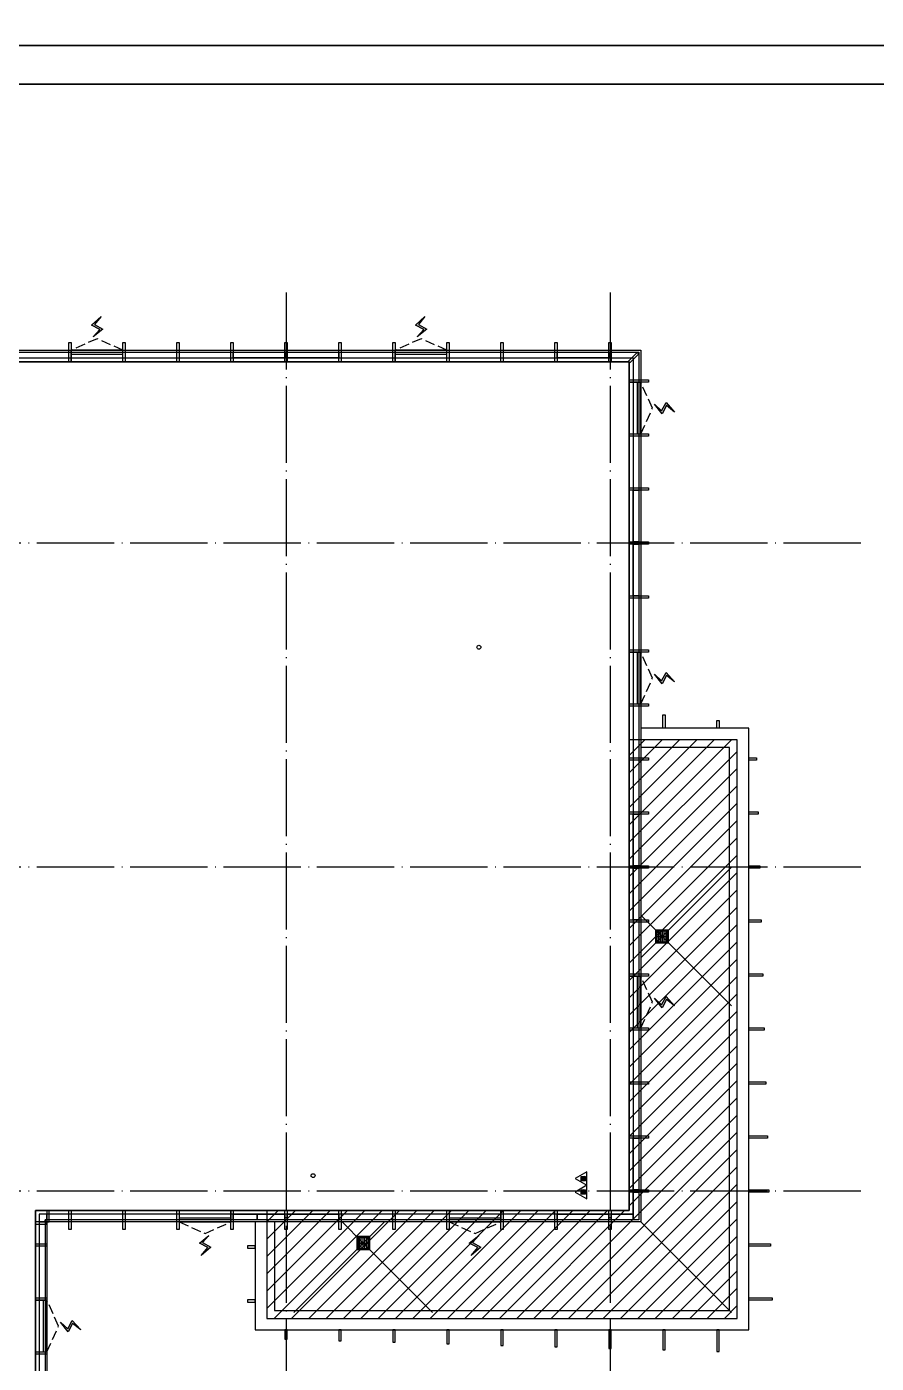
# Model space of a CAD drawing. Extents: x -186750 to 855523, y -12902 to 560425.
# Drawn here: x 138632 to 160661, y 190535 to 225189 of the extents above; entities that cross this region are included whole.
import ezdxf
from ezdxf.xclip import XClip

# ---------------------------------------------------------------- set-up
doc = ezdxf.new("R2010")
doc.units = 0
doc.header["$LTSCALE"] = 1000
doc.header["$MEASUREMENT"] = 0
doc.header["$XCLIPFRAME"] = 0
for name, pattern in [('104-10 轴网$0$DOTE', [2.42, 2, -0.2, 0.02, -0.2]), ('8#楼幕墙$0$109-34 轴网$0$L1$0$$AUDIT_BAD_LTYPE1', [0]), ('8#楼幕墙$0$DASH', [0.35, 0.25, -0.1]), ('X-104 8#10#平面$0$109-34 轴网$0$L1$0$$AUDIT_BAD_LTYPE1', [0])]:
    doc.linetypes.add(name, pattern=pattern)
for name, color, linetype in [('104-10 轴网$0$A_AXIS-轴线', 252, '104-10 轴网$0$DOTE'), ('8#楼幕墙$0$A-C_玻璃幕墙', 140, 'Continuous'), ('8#楼幕墙$0$A-C_窗b', 191, 'Continuous'), ('8#楼幕墙$0$A-O_屋面', 252, 'Continuous'), ('8#楼幕墙$0$A-TECH_结构', 21, 'Continuous'), ('EQUIP_消防', 7, 'Continuous'), ('VPIPE-雨水', 4, 'TG_Y'), ('X-104 8#10#平面$0$A-O_分水线', 127, 'Continuous'), ('X-104 8#10#平面$0$A-O_屋面', 201, 'Continuous'), ('X-104 8#10#平面$0$A-TECH_结构', 252, 'Continuous')]:
    doc.layers.add(name, color=color, linetype=linetype)
for name, color, linetype, plot in [('8#楼幕墙$0$04-不打印_辅助线', 165, 'Continuous', False), ('8#楼幕墙$0$04-电动窗', 1, 'Continuous', False), ('X-104 8#10#平面$0$04-不打印_辅助线', 165, 'Continuous', False)]:
    doc.layers.add(name, color=color, linetype=linetype, plot=plot)
doc.styles.add('TG_LINETYPE', font='romans2.shx', dxfattribs={"width": 0.8, "height": 3, "bigfont": 'hzdf2.shx'})
doc.linetypes.add('TG_Y', pattern='A,5,-0.3,["Y",TG_LINETYPE,S=0.1,R=0,X=-0.23,Y=-0.15],0', length=5.3)

# ---------------------------------------------------------------- blocks, each defined once
blk = doc.blocks.new('104-10 轴网')
at = {"layer": '104-10 轴网$0$A_AXIS-轴线', "linetype": '104-10 轴网$0$DOTE'}
for p, q in [((154030, 40100), (154030, -6500)), ((162430, 40100), (162430, -6500)), ((168930, 33600), (113930, 33600)), ((168930, 25200), (113930, 25200)), ((168930, 16800), (113930, 16800))]:
    blk.add_line(p, q, dxfattribs=at)
at = {"layer": 'Defpoints'}
blk.add_lwpolyline([(104380, 45500), (178480, 45500), (178480, -11900), (104380, -11900)], close=True, dxfattribs=at)
blk = doc.blocks.new('图框-A1')
for points, const_width in [([(0, 0), (841, 0), (841, 594), (0, 594)], 0.05), ([(766, 584), (25, 584), (25, 10), (766, 10)], 0.5)]:
    blk.add_lwpolyline(points, close=True, dxfattribs=dict(const_width=const_width))
blk = doc.blocks.new('X-104 8#10#平面$0$fdhggh')
at = {"layer": 'X-104 8#10#平面$0$04-不打印_辅助线', "linetype": 'X-104 8#10#平面$0$109-34 轴网$0$L1$0$$AUDIT_BAD_LTYPE1'}
h = blk.add_hatch(dxfattribs=at)
h.set_pattern_fill('ANSI31', color=256, scale=200)
h.set_pattern_definition([(45, (-111756.95, 3e-10), (-224.5064, 224.5064), [])])
h.paths.add_polyline_path([(33100, 194500), (33100, 191700), (45300, 191700), (45300, 206700), (42500, 206700), (42500, 194500)])
blk.add_lwpolyline([(33100, 194500), (33100, 191700), (45300, 191700), (45300, 206700), (42500, 206700), (42500, 194500), (33100, 194500)], dxfattribs=at)
at = {"layer": 'X-104 8#10#平面$0$A-TECH_结构', "linetype": 'X-104 8#10#平面$0$109-34 轴网$0$L1$0$$AUDIT_BAD_LTYPE1'}
blk.add_lwpolyline([(27100, 194500), (42500, 194500), (42500, 216500), (24700, 216500), (24700, 215100), (13500, 215100), (13500, 208400), (13500, 208400), (13500, 203250), (8750, 203250), (8750, 206500), (8750, 206500), (8750, 206700), (-3300, 206700), (-3300, 188900), (-1900, 188900), (-1900, 177700), (20100, 177700), (20100, 190300), (27100, 190300)], close=True, dxfattribs=at)
blk = doc.blocks.new('104-8910 结构')
at = {"layer": 'Defpoints'}
blk.add_lwpolyline([(-19000, -118200), (61000, -118200), (61000, 41800), (-19000, 41800)], close=True, dxfattribs=at)
blk = doc.blocks.new('8#楼幕墙$0$ii')
blk.add_lwpolyline([(-1340, 0), (0, 0), (0, -150), (-1340, -150)], close=True)
blk = doc.blocks.new('8#楼幕墙$0$$TCHSYS$WIN2D')
for p, q in [((-0.5, 0.5), (0.5, 0.5)), ((-0.5, 0.5), (-0.5, -0.5)), ((0.5, 0.5), (0.5, -0.5)), ((0.5, 0.167), (-0.5, 0.167)), ((0.5, -0.167), (-0.5, -0.167)), ((-0.5, -0.5), (0.5, -0.5))]:
    blk.add_line(p, q)
blk = doc.blocks.new('8#楼幕墙$0$开启扇')
at = {"layer": '8#楼幕墙$0$04-电动窗'}
h = blk.add_hatch(color=1, dxfattribs=at)
h.dxf.hatch_style = 1
h.paths.add_polyline_path([(771, 399), (600, 588), (817, 705), (569, 925), (738, 715), (521, 598)])
at = {"linetype": '8#楼幕墙$0$DASH'}
blk.add_lwpolyline([(0, 50), (670, 350), (1340, 50)], dxfattribs=at)
at = {"layer": '8#楼幕墙$0$04-电动窗', "color": 1}
blk.add_lwpolyline([(771, 399), (600, 588), (817, 705), (569, 925), (738, 715), (521, 598), (771, 399)], close=True, dxfattribs=at)
at = {"xscale": -1340, "yscale": 300, "zscale": 1340, "rotation": 180}
blk.add_blockref('8#楼幕墙$0$$TCHSYS$WIN2D', (670, -100), dxfattribs=at)
blk = doc.blocks.new('*U401')
blk.add_lwpolyline([(720, 0), (0, 0), (0, 150), (720, 150)], close=True)
blk = doc.blocks.new('*U402')
blk.add_lwpolyline([(620, 0), (0, 0), (0, 150), (620, 150)], close=True)
blk = doc.blocks.new('*U403')
blk.add_lwpolyline([(570, 0), (0, 0), (0, 150), (570, 150)], close=True)
blk = doc.blocks.new('*U404')
blk.add_lwpolyline([(720, 0), (0, 0), (0, 150), (720, 150)], close=True)
blk = doc.blocks.new('8#楼幕墙$0$A$C13E80662')
for points in [[(150, 150), (150, 200), (0, 200), (0, 0), (150, 0)], [(150, 0), (200, 0), (200, 150), (150, 150)]]:
    blk.add_lwpolyline(points)
blk = doc.blocks.new('8#楼幕墙')
at = {"layer": '8#楼幕墙$0$04-不打印_辅助线'}
for points in [[(-18550, 224700), (65550, 224700), (65550, 284100), (-18550, 284100)], [(-18550, 165300), (65550, 165300), (65550, 224700), (-18550, 224700)]]:
    blk.add_lwpolyline(points, close=True, dxfattribs=at)
at = {"layer": '8#楼幕墙$0$A-C_玻璃幕墙'}
for points in [[(27970, 217000), (28030, 217000), (28030, 216500), (27970, 216500)], [(29370, 217000), (29430, 217000), (29430, 216500), (29370, 216500)], [(30770, 217000), (30830, 217000), (30830, 216500), (30770, 216500)], [(32170, 217000), (32230, 217000), (32230, 216500), (32170, 216500)], [(33570, 217000), (33630, 217000), (33630, 216500), (33570, 216500)], [(34970, 217000), (35030, 217000), (35030, 216500), (34970, 216500)], [(36370, 217000), (36430, 217000), (36430, 216500), (36370, 216500)], [(37770, 217000), (37830, 217000), (37830, 216500), (37770, 216500)], [(39170, 217000), (39230, 217000), (39230, 216500), (39170, 216500)], [(40570, 217000), (40630, 217000), (40630, 216500), (40570, 216500)], [(41970, 217000), (42030, 217000), (42030, 216500), (41970, 216500)], [(7600, 207000), (7600, 208400), (13200, 208400), (13200, 215400), (24400, 215400), (24400, 216800), (42800, 216800), (42800, 194200), (27400, 194200), (27400, 190000), (20400, 190000), (20400, 177400), (-2200, 177400), (-2200, 188600), (-3600, 188600), (-3600, 207000)], [(7650, 206950), (7650, 208350), (13250, 208350), (13250, 215350), (24450, 215350), (24450, 216750), (42750, 216750), (42750, 194250), (27350, 194250), (27350, 190050), (20350, 190050), (20350, 177450), (-2150, 177450), (-2150, 188650), (-3550, 188650), (-3550, 206950)], [(7800, 206800), (7800, 208200), (13400, 208200), (13400, 215200), (24600, 215200), (24600, 216600), (42600, 216600), (42600, 194400), (27200, 194400), (27200, 190200), (20200, 190200), (20200, 177600), (-2000, 177600), (-2000, 188800), (-3400, 188800), (-3400, 206800)], [(42479, 216521), (42521, 216479), (42750, 216708), (42708, 216750)], [(42500, 215970), (42500, 216030), (43000, 216030), (43000, 215970)], [(42500, 214570), (42500, 214630), (43000, 214630), (43000, 214570)], [(42500, 213170), (42500, 213230), (43000, 213230), (43000, 213170)], [(42500, 211770), (42500, 211830), (43000, 211830), (43000, 211770)], [(42500, 210370), (42500, 210430), (43000, 210430), (43000, 210370)], [(42500, 208970), (42500, 209030), (43000, 209030), (43000, 208970)], [(42500, 207570), (42500, 207630), (43000, 207630), (43000, 207570)], [(43430, 207000), (43370, 207000), (43370, 207350), (43430, 207350)], [(44830, 207000), (44770, 207000), (44770, 207200), (44830, 207200)], [(42500, 206170), (42500, 206230), (43000, 206230), (43000, 206170)], [(45600, 206170), (45600, 206230), (45800, 206230), (45800, 206170)], [(42500, 204770), (42500, 204830), (43000, 204830), (43000, 204770)], [(45600, 204770), (45600, 204830), (45840, 204830), (45840, 204770)], [(42500, 203370), (42500, 203430), (43000, 203430), (43000, 203370)], [(45600, 203370), (45600, 203430), (45880, 203430), (45880, 203370)], [(42500, 201970), (42500, 202030), (43000, 202030), (43000, 201970)], [(45600, 201970), (45600, 202030), (45920, 202030), (45920, 201970)], [(42500, 200570), (42500, 200630), (43000, 200630), (43000, 200570)], [(45600, 200570), (45600, 200630), (45960, 200630), (45960, 200570)], [(42500, 199170), (42500, 199230), (43000, 199230), (43000, 199170)], [(45600, 199170), (45600, 199230), (46000, 199230), (46000, 199170)], [(42500, 197770), (42500, 197830), (43000, 197830), (43000, 197770)], [(45600, 197770), (45600, 197830), (46040, 197830), (46040, 197770)], [(42500, 196370), (42500, 196430), (43000, 196430), (43000, 196370)], [(45600, 196370), (45600, 196430), (46080, 196430), (46080, 196370)], [(42500, 194970), (42500, 195030), (43000, 195030), (43000, 194970)], [(45600, 194970), (45600, 195030), (46120, 195030), (46120, 194970)], [(27400, 194200), (27460, 194200), (27460, 194500), (27400, 194500)], [(27970, 194500), (28030, 194500), (28030, 194000), (27970, 194000)], [(29370, 194500), (29430, 194500), (29430, 194000), (29370, 194000)], [(30770, 194500), (30830, 194500), (30830, 194000), (30770, 194000)], [(32170, 194500), (32230, 194500), (32230, 194000), (32170, 194000)], [(33570, 194500), (33630, 194500), (33630, 194000), (33570, 194000)], [(34970, 194500), (35030, 194500), (35030, 194000), (34970, 194000)], [(36370, 194500), (36430, 194500), (36430, 194000), (36370, 194000)], [(37770, 194500), (37830, 194500), (37830, 194000), (37770, 194000)], [(39170, 194500), (39230, 194500), (39230, 194000), (39170, 194000)], [(40570, 194500), (40630, 194500), (40630, 194000), (40570, 194000)], [(41970, 194500), (42030, 194500), (42030, 194000), (41970, 194000)], [(27400, 194140), (27400, 194200), (27100, 194200), (27100, 194140)], [(27100, 193570), (27100, 193630), (27400, 193630), (27400, 193570)], [(32800, 193520), (32800, 193580), (32600, 193580), (32600, 193520)], [(45600, 193570), (45600, 193630), (46160, 193630), (46160, 193570)], [(27100, 192170), (27100, 192230), (27400, 192230), (27400, 192170)], [(32800, 192120), (32800, 192180), (32600, 192180), (32600, 192120)], [(45600, 192170), (45600, 192230), (46200, 192230), (46200, 192170)], [(33630, 191400), (33570, 191400), (33570, 191160), (33630, 191160)], [(35030, 191400), (34970, 191400), (34970, 191120), (35030, 191120)], [(36430, 191400), (36370, 191400), (36370, 191080), (36430, 191080)], [(37830, 191400), (37770, 191400), (37770, 191040), (37830, 191040)], [(39230, 191400), (39170, 191400), (39170, 191000), (39230, 191000)], [(40630, 191400), (40570, 191400), (40570, 190960), (40630, 190960)], [(42030, 191400), (41970, 191400), (41970, 190920), (42030, 190920)], [(43430, 191400), (43370, 191400), (43370, 190880), (43430, 190880)], [(44830, 191400), (44770, 191400), (44770, 190840), (44830, 190840)], [(27100, 190770), (27100, 190830), (27400, 190830), (27400, 190770)]]:
    blk.add_lwpolyline(points, close=True, dxfattribs=at)
at = {"layer": '8#楼幕墙$0$A-O_屋面'}
for points in [[(32800, 194200), (32800, 191400), (45600, 191400), (45600, 207000), (42800, 207000)], [(33100, 194200), (33100, 191700), (45300, 191700), (45300, 206700), (42800, 206700)], [(33300, 194200), (33300, 191900), (45100, 191900), (45100, 206500), (42800, 206500)]]:
    blk.add_lwpolyline(points, dxfattribs=at)
at = {"layer": '8#楼幕墙$0$A-TECH_结构'}
blk.add_lwpolyline([(7900, 206700), (7900, 208100), (13500, 208100), (13500, 215100), (24700, 215100), (24700, 216500), (42500, 216500), (42500, 194500), (27100, 194500), (27100, 190300), (20100, 190300), (20100, 177700), (-1900, 177700), (-1900, 188900), (-3300, 188900), (-3300, 206700)], close=True, dxfattribs=at)
at = {"layer": '8#楼幕墙$0$A-C_玻璃幕墙', "linetype": '8#楼幕墙$0$109-34 轴网$0$L1$0$$AUDIT_BAD_LTYPE1', "xscale": -1}
for p in [(29370, 216750), (37770, 216750)]:
    blk.add_blockref('8#楼幕墙$0$开启扇', p, dxfattribs=at)
at = {"layer": '8#楼幕墙$0$A-C_玻璃幕墙'}
for p in [(33570, 216750), (34970, 216750), (41970, 216750)]:
    blk.add_blockref('8#楼幕墙$0$ii', p, dxfattribs=at)
at = {"layer": '8#楼幕墙$0$A-C_玻璃幕墙', "linetype": '8#楼幕墙$0$109-34 轴网$0$L1$0$$AUDIT_BAD_LTYPE1', "xscale": -1}
for p, rotation in [((42750, 214630), 270), ((42750, 207630), 270), ((30830, 194250), 180), ((37830, 194250), 180), ((27350, 190830), 270)]:
    blk.add_blockref('8#楼幕墙$0$开启扇', p, dxfattribs=dict(at, rotation=rotation))
at = {"layer": '8#楼幕墙$0$A-C_玻璃幕墙'}
for name, p, rotation in [('8#楼幕墙$0$ii', (42750, 211830), 270), ('8#楼幕墙$0$ii', (42750, 210430), 270), ('8#楼幕墙$0$ii', (42750, 203430), 270), ('8#楼幕墙$0$ii', (42750, 202030), 270), ('8#楼幕墙$0$ii', (42750, 195030), 270), ('*U404', (42750, 194250), 90), ('8#楼幕墙$0$A$C13E80662', (27200, 194400), 270), ('*U402', (32850, 194400), 180), ('*U401', (33570, 194400), 180), ('8#楼幕墙$0$ii', (33630, 194250), 180), ('8#楼幕墙$0$ii', (40630, 194250), 180), ('*U403', (42600, 194400), 180)]:
    blk.add_blockref(name, p, dxfattribs=dict(at, rotation=rotation))
at = {"layer": '8#楼幕墙$0$A-C_窗b', "color": 4, "linetype": '8#楼幕墙$0$109-34 轴网$0$L1$0$$AUDIT_BAD_LTYPE1', "xscale": -1, "rotation": 270}
blk.add_blockref('8#楼幕墙$0$开启扇', (42750, 199230), dxfattribs=at)
blk = doc.blocks.new('X-104 8#10#平面$0$jtkjuyriuy')
h = blk.add_hatch()
h.set_pattern_fill('ANSI31', color=8, scale=30, angle=45)
h.set_pattern_definition([(90, (0, 0), (-47.625, 1e-14), [])])
h.paths.add_polyline_path([(-138, 138), (138, 138), (138, -138), (-138, -138)])
for points in [[(-168, 168), (168, 168), (168, -168), (-168, -168)], [(-138, 138), (138, 138), (138, -138), (-138, -138)]]:
    blk.add_lwpolyline(points, close=True)
at = {"layer": 'X-104 8#10#平面$0$04-不打印_辅助线'}
for p, q in [((-168, 0), (168, 0)), ((0, 168), (0, -168))]:
    blk.add_line(p, q, dxfattribs=at)
blk = doc.blocks.new('X-104 8#10#平面')
at = {"linetype": 'X-104 8#10#平面$0$109-34 轴网$0$L1$0$$AUDIT_BAD_LTYPE1'}
for points in [[(177307, 284100), (177307, 224700), (93207, 224700), (93207, 284100)], [(177307, 224700), (177307, 165300), (93207, 165300), (93207, 224700)]]:
    blk.add_lwpolyline(points, close=True, dxfattribs=at)
at = {"layer": 'X-104 8#10#平面$0$04-不打印_辅助线', "linetype": 'X-104 8#10#平面$0$109-34 轴网$0$L1$0$$AUDIT_BAD_LTYPE1'}
for points in [[(177307, 224700), (93207, 224700), (93207, 284100), (177307, 284100)], [(177307, 165300), (93207, 165300), (93207, 224700), (177307, 224700)]]:
    blk.add_lwpolyline(points, close=True, dxfattribs=at)
at = {"layer": 'X-104 8#10#平面$0$A-O_分水线'}
for p, q in [((155107, 201600), (154557, 201050)), ((155107, 201600), (156907, 199800)), ((147357, 193650), (145557, 191850)), ((147357, 193650), (149157, 191850))]:
    blk.add_line(p, q, dxfattribs=at)
at = {"layer": 'X-104 8#10#平面$0$A-O_分水线', "linetype": 'X-104 8#10#平面$0$109-34 轴网$0$L1$0$$AUDIT_BAD_LTYPE1'}
blk.add_line((156907, 191850), (154557, 194200), dxfattribs=at)
at = {"layer": 'X-104 8#10#平面$0$A-O_分水线'}
for points in [[(155107, 201600), (156907, 203400)], [(155107, 201600), (154557, 202150)], [(147357, 193650), (146807, 194200)], [(147357, 193650), (147907, 194200)]]:
    blk.add_lwpolyline(points, dxfattribs=at)
at = {"layer": 'X-104 8#10#平面$0$A-O_屋面'}
for points in [[(144557, 194200), (144557, 191400), (157357, 191400), (157357, 207000), (154557, 207000)], [(144857, 194200), (144857, 191700), (157057, 191700), (157057, 206700), (154557, 206700)]]:
    blk.add_lwpolyline(points, dxfattribs=at)
at = {"xscale": 100, "yscale": 100, "zscale": 100}
for p in [(93207, 224700), (93207, 165300)]:
    blk.add_blockref('图框-A1', p, dxfattribs=at)
at = {"linetype": 'X-104 8#10#平面$0$109-34 轴网$0$L1$0$$AUDIT_BAD_LTYPE1'}
ref = blk.add_blockref('8#楼幕墙', (111757, 0), dxfattribs=at)
XClip(ref).set_block_clipping_path([(-18549.9999999995, -12899.9999999999), (65550.0000000003, 284100.0000000003)])
blk.add_blockref('X-104 8#10#平面$0$fdhggh', (111757, 0), dxfattribs=at)
ref = blk.add_blockref('104-10 轴网', (-8673, 178200), dxfattribs=at)
XClip(ref).set_block_clipping_path([(104379.5977508624, -11900), (178479.5977508624, 45500)])
ref = blk.add_blockref('104-8910 结构', (153887, 105500), dxfattribs=dict(at, rotation=180))
XClip(ref).set_block_clipping_path([(-15919.9999999996, -118200.0000000001), (58180.0000000003, -60800.0000000001)])
at = {"layer": 'X-104 8#10#平面$0$A-O_分水线', "xscale": -1, "rotation": 180}
for p in [(155107, 201600), (147357, 193650)]:
    blk.add_blockref('X-104 8#10#平面$0$jtkjuyriuy', p, dxfattribs=at)
blk = doc.blocks.new('$TWTSYS$00000546')
h = blk.add_hatch()
h.set_pattern_fill('ANSI31', color=256, scale=200, style=0)
h.set_pattern_definition([(45, (-38543.802, -6670.83), (-17.67767, 17.67767), [])])
h.paths.add_polyline_path([(-65, 174), (65, 174), (65, 44), (-65, 44)])
for points in [[(0, 344), (-198, 0), (198, 0)], [(-65, 174), (65, 174), (65, 44), (-65, 44)]]:
    blk.add_lwpolyline(points, close=True)
blk = doc.blocks.new('灭火器2')
at = {"layer": 'EQUIP_消防', "xscale": 0.88, "yscale": 0.88, "zscale": 0.88, "rotation": 90.00000000000001}
for p in [(-4049632, -27064), (-4049632, -27413)]:
    blk.add_blockref('$TWTSYS$00000546', p, dxfattribs=at)

msp = doc.modelspace()

# ---------------------------------------------------------------- linework, layer by layer
for points in [[(93207, 224700), (177307, 224700), (177307, 284100), (93207, 284100)], [(93207, 165300), (177307, 165300), (177307, 224700), (93207, 224700)]]:
    msp.add_lwpolyline(points, close=True)
at = {"layer": 'VPIPE-雨水', "color": 0, "linetype": 'Continuous'}
for centre in [(150357, 209100), (146057, 195400.2)]:
    msp.add_circle(centre, 50, dxfattribs=at)

# ---------------------------------------------------------------- block references
msp.add_blockref('X-104 8#10#平面', (0, 0))
at = {"layer": 'EQUIP_消防'}
msp.add_blockref('灭火器2', (4202789.3, 222388.2), dxfattribs=at)

doc.saveas('drawing.dxf')
